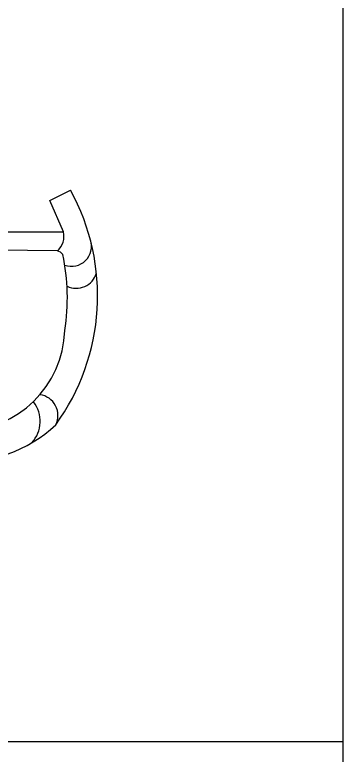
# Model space of a CAD drawing. Header units: millimetres. Extents: x 204800 to 233555, y -2285 to 8522.
# Drawn here: x 223150.1 to 223244, y 5790 to 6001.6 of the extents above; entities that cross this region are included whole.
import ezdxf

# ---------------------------------------------------------------- set-up
doc = ezdxf.new("R2010")
doc.units = ezdxf.units.MM
for name, color, linetype in [('DIM【标注】', 66, 'Continuous'), ('中线', 90, 'Continuous'), ('家具内线', 8, 'Continuous')]:
    doc.layers.add(name, color=color, linetype=linetype)

# ---------------------------------------------------------------- blocks, each defined once
blk = doc.blocks.new('MK-ZS-0228')
at = {"layer": '中线', "color": 251}
for p, q in [((77919.63, 5447.46), (77925.58, 5450.44)), ((77923.6, 5438.54), (77919.63, 5447.46)), ((77899.3, 5438.54), (77923.6, 5438.54)), ((77921.81, 5433.04), (77896.59, 5433.35))]:
    blk.add_line(p, q, dxfattribs=at)
for centre, radius, start, end in [((77870.56, 5420.23), 62.77, 324.0118, 28.7691), ((77917.91, 5437.35), 5.81, 312.1336, 11.8462), ((77925.89, 5434.34), 5.69, 249.8857, 18.9983), ((77921.23, 5430.41), 2.69, 37.7365, 77.4829), ((77927.15, 5428.5), 6.12, 245.1865, 342.8606), ((77895.33, 5410.75), 37.79, 264.7347, 313.5148)]:
    blk.add_arc(centre, radius, start, end, dxfattribs=at)
at = {"layer": '家具内线', "color": 251}
for centre, radius, start, end in [((77866.07, 5419.73), 58.6, 350.7761, 12.1488), ((77894.42, 5411.15), 29.5, 270.3148, 358.4269), ((77916.02, 5386.03), 5.97, 333.2717, 82.2601), ((77907.86, 5384.33), 9.05, 317.2463, 38.4373)]:
    blk.add_arc(centre, radius, start, end, dxfattribs=at)

msp = doc.modelspace()

# ---------------------------------------------------------------- linework, layer by layer
at = {"layer": 'DIM【标注】', "color": 4, "ltscale": 6}
for p, q in [((223244.02, 5573.86), (223244.02, 6633.86)), ((222524.02, 5793.86), (223244.02, 5793.86))]:
    msp.add_line(p, q, dxfattribs=at)

# ---------------------------------------------------------------- block references
msp.add_blockref('MK-ZS-0228', (145240.43, 501.06), dxfattribs=at)

doc.saveas('drawing.dxf')
